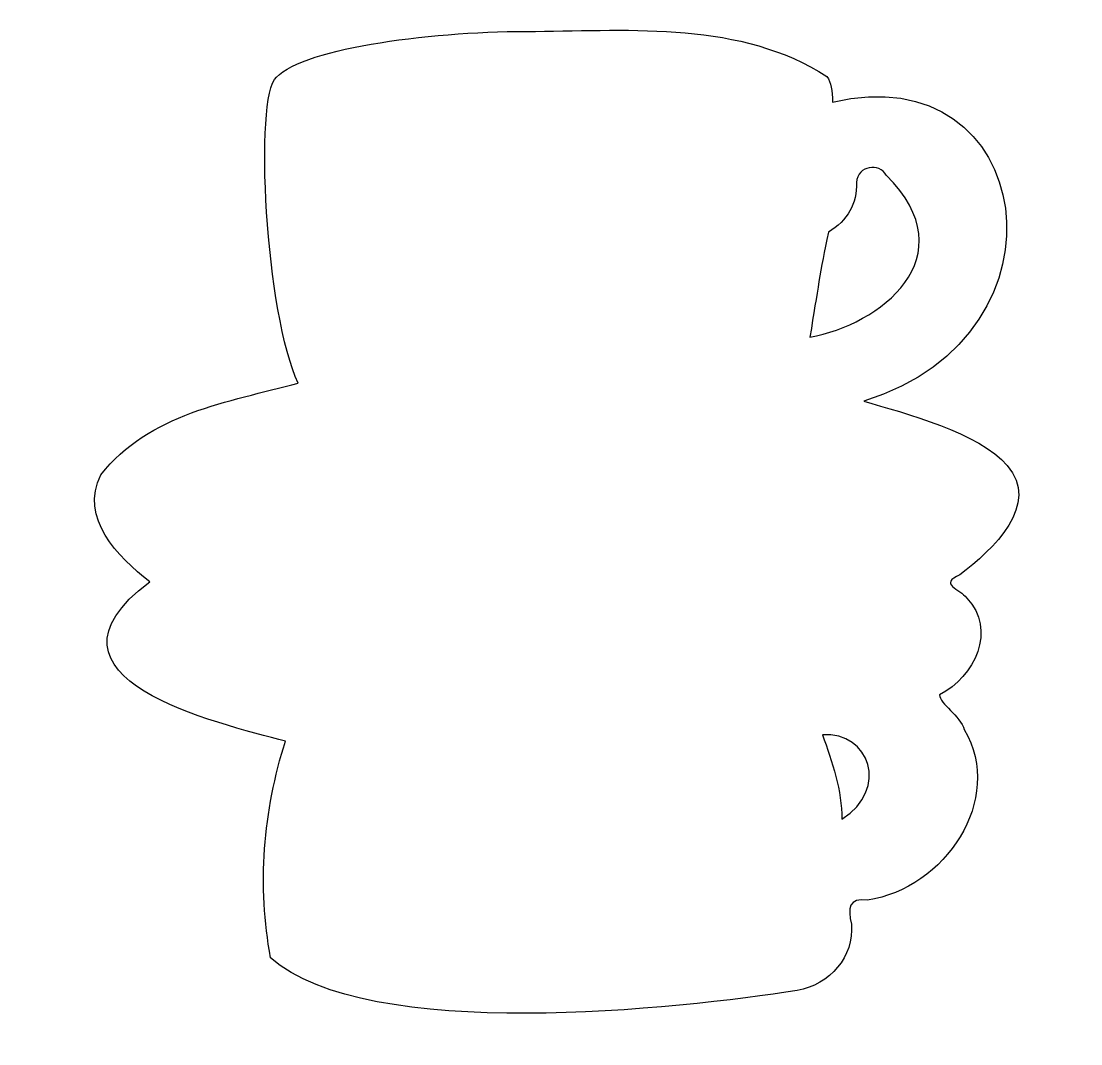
# Model space of a CAD drawing. Header units: centimetres. Extents: x -4.33 to 2.91, y -0.61 to 6.38.
import ezdxf

# ---------------------------------------------------------------- set-up
doc = ezdxf.new("R2010")
doc.units = ezdxf.units.CM
doc.header["$MEASUREMENT"] = 0
doc.layers.add('Layer 1', color=7, linetype='Continuous')

msp = doc.modelspace()

# ---------------------------------------------------------------- linework, layer by layer
at = {"layer": 'Layer 1', "color": 38}
for points, knots in [([(-0.81841, 6.30661), (-1.48065, 6.3123), (-2.39427, 6.19947), (-2.58773, 5.99328), (-2.58773, 5.99328), (-2.74315, 5.85999), (-2.66163, 4.36663), (-2.43837, 3.90335), (-2.43837, 3.90335), (-2.91973, 3.77522), (-3.45509, 3.69827), (-3.78887, 3.27681), (-3.78887, 3.27681), (-3.93298, 2.98325), (-3.67469, 2.71665), (-3.45426, 2.54723), (-3.45426, 2.54723), (-4.33224, 1.88314), (-2.98633, 1.5821), (-2.52708, 1.45769), (-2.52708, 1.45769), (-2.67704, 0.98474), (-2.72079, 0.46336), (-2.62744, -0.02105), (-2.62744, -0.02105), (-1.97237, -0.6094), (0.18088, -0.37002), (0.97108, -0.24545), (0.97108, -0.24545), (1.19398, -0.20538), (1.36009, -0.01414), (1.34123, 0.20838), (1.34123, 0.20838), (1.31689, 0.31782), (1.3205, 0.3874), (1.45071, 0.37226), (1.45071, 0.37226), (1.97814, 0.44861), (2.39276, 1.06013), (2.11281, 1.5371), (2.11281, 1.5371), (2.08594, 1.62981), (1.94541, 1.71332), (1.94338, 1.77536), (1.94338, 1.77536), (2.18412, 1.89522), (2.33637, 2.22106), (2.12976, 2.43594), (2.12976, 2.43594), (2.08169, 2.49857), (1.93375, 2.53035), (2.08284, 2.59478), (2.08284, 2.59478), (2.30776, 2.76228), (2.63905, 3.08249), (2.40556, 3.34075), (2.40556, 3.34075), (2.21749, 3.56468), (1.70433, 3.69991), (1.42671, 3.78013), (1.42671, 3.78013), (2.90889, 4.24116), (2.59398, 6.15554), (1.21193, 5.82278), (1.21193, 5.82278), (1.20956, 5.90309), (1.20568, 5.95538), (1.17295, 5.99912), (1.17295, 5.99912), (0.58964, 6.37618), (-0.16007, 6.31275), (-0.8184, 6.3066), (-0.8184, 6.3066), (-0.8184, 6.3066), (-0.81841, 6.30661), (-0.81841, 6.30661)], [0, 0, 0, 0, 0.05, 0.05, 0.05, 0.05, 0.1, 0.1, 0.1, 0.1, 0.15, 0.15, 0.15, 0.15, 0.2, 0.2, 0.2, 0.2, 0.25, 0.25, 0.25, 0.25, 0.3, 0.3, 0.3, 0.3, 0.35, 0.35, 0.35, 0.35, 0.4, 0.4, 0.4, 0.4, 0.45, 0.45, 0.45, 0.45, 0.5, 0.5, 0.5, 0.5, 0.55, 0.55, 0.55, 0.55, 0.6, 0.6, 0.6, 0.6, 0.65, 0.65, 0.65, 0.65, 0.7, 0.7, 0.7, 0.7, 0.75, 0.75, 0.75, 0.75, 0.8, 0.8, 0.8, 0.8, 0.85, 0.85, 0.85, 0.85, 0.9, 0.9, 0.9, 0.9, 1, 1, 1, 1]), ([(1.57947, 5.3241), (2.14151, 4.76331), (1.53079, 4.29904), (1.05778, 4.21877), (1.05778, 4.21877), (1.11223, 4.5477), (1.1263, 4.66307), (1.1843, 4.93479), (1.1843, 4.93479), (1.31667, 5.01615), (1.38032, 5.12877), (1.37556, 5.27505), (1.37556, 5.27505), (1.38583, 5.39146), (1.53125, 5.40959), (1.57947, 5.3241)], [0, 0, 0, 0, 0.2, 0.2, 0.2, 0.2, 0.4, 0.4, 0.4, 0.4, 0.6, 0.6, 0.6, 0.6, 1, 1, 1, 1]), ([(1.27606, 0.92443), (1.27697, 1.11913), (1.21046, 1.3181), (1.14312, 1.50181), (1.14312, 1.50181), (1.46572, 1.52275), (1.60315, 1.13155), (1.27606, 0.92443)], [0, 0, 0, 0, 0.3333333, 0.3333333, 0.3333333, 0.3333333, 1, 1, 1, 1])]:
    msp.add_open_spline(points, degree=3, knots=knots, dxfattribs=at)

doc.saveas('drawing.dxf')
